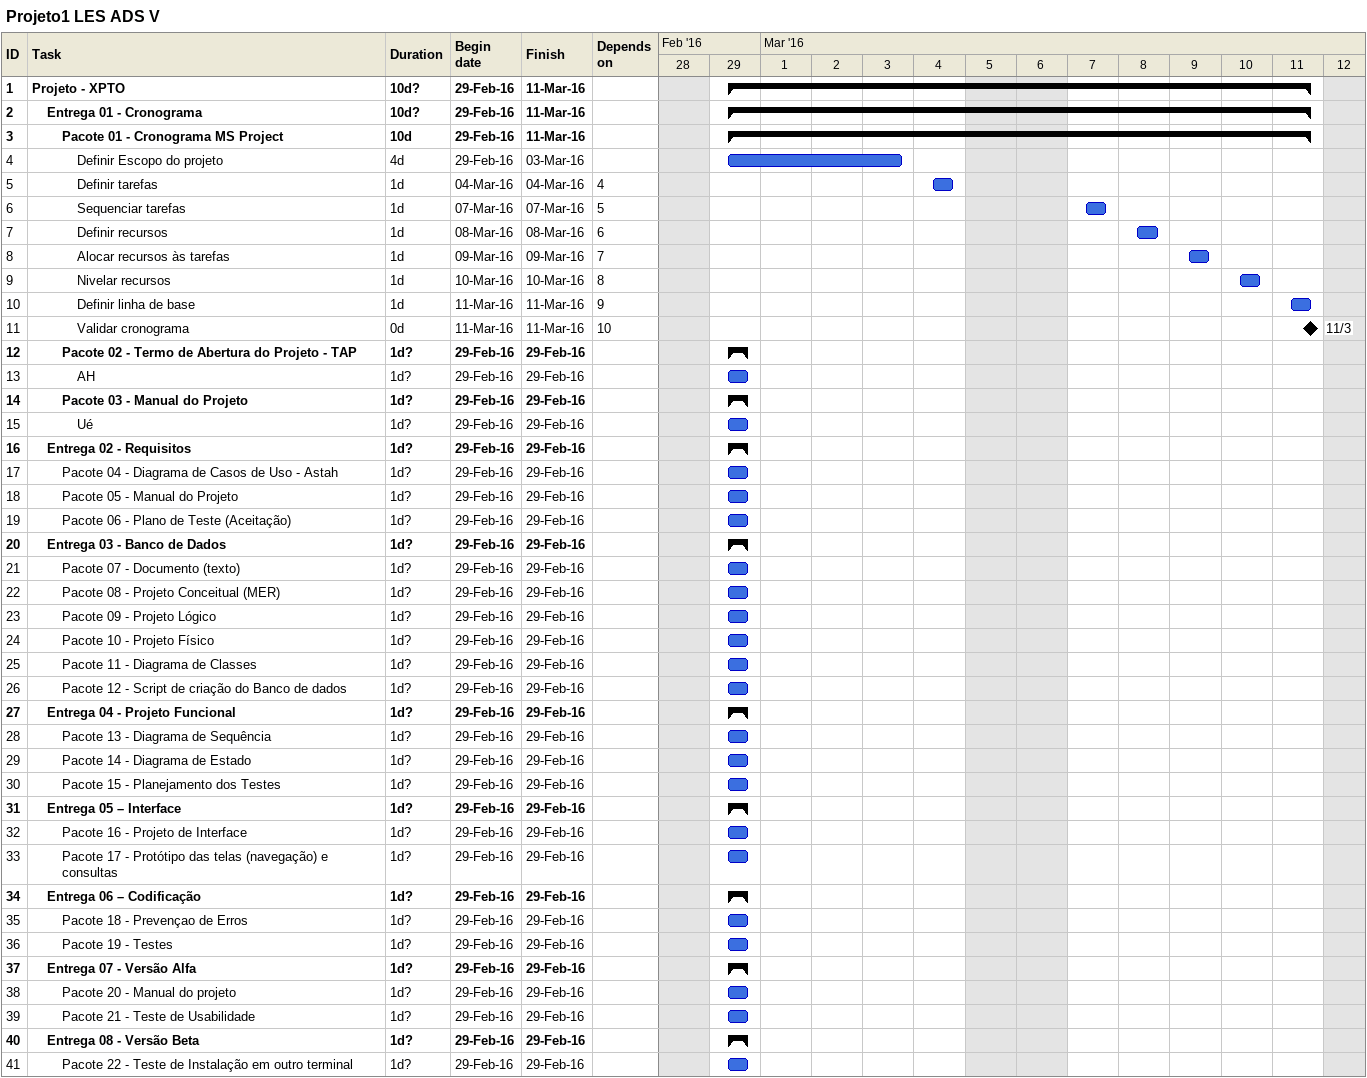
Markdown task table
Projeto1 LES ADS V

| ID | Level | Task | Duration | Start | Finish | Predecessors |
|---|---|---|---|---|---|---|
| 1 | 1 | **Projeto - XPTO** | 10d? | 2016-02-29 | 2016-03-11 |  |
| 2 | 2 | **Entrega 01 - Cronograma** | 10d? | 2016-02-29 | 2016-03-11 |  |
| 3 | 3 | **Pacote 01 - Cronograma MS Project** | 10d | 2016-02-29 | 2016-03-11 |  |
| 4 | 4 | Definir Escopo do projeto | 4d | 2016-02-29 | 2016-03-03 |  |
| 5 | 4 | Definir tarefas | 1d | 2016-03-04 | 2016-03-04 | 4 |
| 6 | 4 | Sequenciar tarefas | 1d | 2016-03-07 | 2016-03-07 | 5 |
| 7 | 4 | Definir recursos | 1d | 2016-03-08 | 2016-03-08 | 6 |
| 8 | 4 | Alocar recursos às tarefas | 1d | 2016-03-09 | 2016-03-09 | 7 |
| 9 | 4 | Nivelar recursos | 1d | 2016-03-10 | 2016-03-10 | 8 |
| 10 | 4 | Definir linha de base | 1d | 2016-03-11 | 2016-03-11 | 9 |
| 11 | 4 | Validar cronograma | 0d | 2016-03-11 | 2016-03-11 | 10 |
| 12 | 3 | **Pacote 02 - Termo de Abertura do Projeto - TAP** | 1d? | 2016-02-29 | 2016-02-29 |  |
| 13 | 4 | AH | 1d? | 2016-02-29 | 2016-02-29 |  |
| 14 | 3 | **Pacote 03 - Manual do Projeto** | 1d? | 2016-02-29 | 2016-02-29 |  |
| 15 | 4 | Ué | 1d? | 2016-02-29 | 2016-02-29 |  |
| 16 | 2 | **Entrega 02 - Requisitos** | 1d? | 2016-02-29 | 2016-02-29 |  |
| 17 | 3 | Pacote 04 - Diagrama de Casos de Uso - Astah | 1d? | 2016-02-29 | 2016-02-29 |  |
| 18 | 3 | Pacote 05 - Manual do Projeto | 1d? | 2016-02-29 | 2016-02-29 |  |
| 19 | 3 | Pacote 06 - Plano de Teste (Aceitação) | 1d? | 2016-02-29 | 2016-02-29 |  |
| 20 | 2 | **Entrega 03 - Banco de Dados** | 1d? | 2016-02-29 | 2016-02-29 |  |
| 21 | 3 | Pacote 07 - Documento (texto) | 1d? | 2016-02-29 | 2016-02-29 |  |
| 22 | 3 | Pacote 08 - Projeto Conceitual (MER) | 1d? | 2016-02-29 | 2016-02-29 |  |
| 23 | 3 | Pacote 09 - Projeto Lógico | 1d? | 2016-02-29 | 2016-02-29 |  |
| 24 | 3 | Pacote 10 - Projeto Físico | 1d? | 2016-02-29 | 2016-02-29 |  |
| 25 | 3 | Pacote 11 - Diagrama de Classes | 1d? | 2016-02-29 | 2016-02-29 |  |
| 26 | 3 | Pacote 12 - Script de criação do Banco de dados | 1d? | 2016-02-29 | 2016-02-29 |  |
| 27 | 2 | **Entrega 04 - Projeto Funcional** | 1d? | 2016-02-29 | 2016-02-29 |  |
| 28 | 3 | Pacote 13 - Diagrama de Sequência | 1d? | 2016-02-29 | 2016-02-29 |  |
| 29 | 3 | Pacote 14 - Diagrama de Estado | 1d? | 2016-02-29 | 2016-02-29 |  |
| 30 | 3 | Pacote 15 - Planejamento dos Testes | 1d? | 2016-02-29 | 2016-02-29 |  |
| 31 | 2 | **Entrega 05 – Interface** | 1d? | 2016-02-29 | 2016-02-29 |  |
| 32 | 3 | Pacote 16 - Projeto de Interface | 1d? | 2016-02-29 | 2016-02-29 |  |
| 33 | 3 | Pacote 17 - Protótipo das telas (navegação) e consultas | 1d? | 2016-02-29 | 2016-02-29 |  |
| 34 | 2 | **Entrega 06 – Codificação** | 1d? | 2016-02-29 | 2016-02-29 |  |
| 35 | 3 | Pacote 18 - Prevençao de Erros | 1d? | 2016-02-29 | 2016-02-29 |  |
| 36 | 3 | Pacote 19 - Testes | 1d? | 2016-02-29 | 2016-02-29 |  |
| 37 | 2 | **Entrega 07 - Versão Alfa** | 1d? | 2016-02-29 | 2016-02-29 |  |
| 38 | 3 | Pacote 20 - Manual do projeto | 1d? | 2016-02-29 | 2016-02-29 |  |
| 39 | 3 | Pacote 21 - Teste de Usabilidade | 1d? | 2016-02-29 | 2016-02-29 |  |
| 40 | 2 | **Entrega 08 - Versão Beta** | 1d? | 2016-02-29 | 2016-02-29 |  |
| 41 | 3 | Pacote 22 - Teste de Instalação em outro terminal | 1d? | 2016-02-29 | 2016-02-29 |  |
